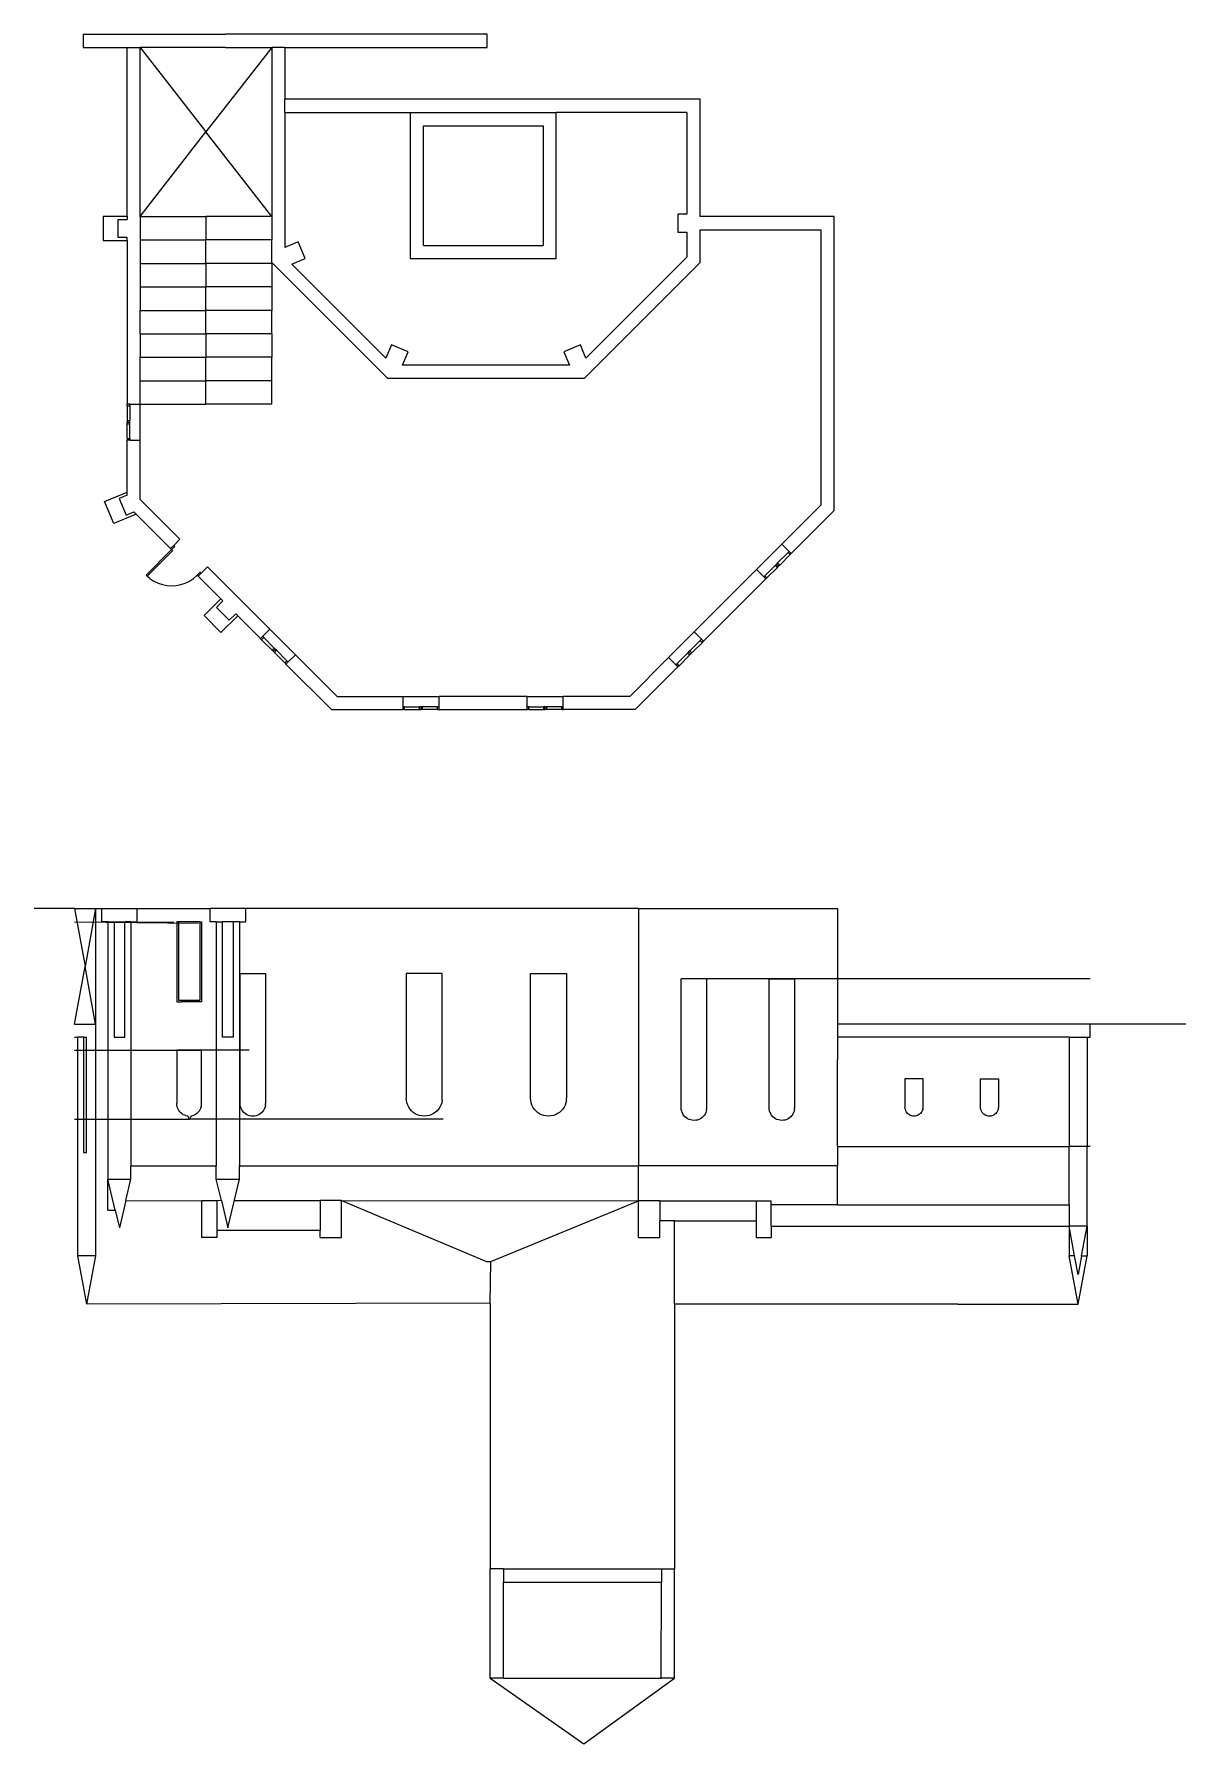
# Model space of a CAD drawing. Extents: x 1960 to 2047, y 2801 to 3019.
# Drawn here: x 2003.81 to 2030.08, y 2800.54 to 2839.54 of the extents above; entities that cross this region are included whole.
import ezdxf

# ---------------------------------------------------------------- set-up
doc = ezdxf.new("R2010")
doc.units = 0

msp = doc.modelspace()

# ---------------------------------------------------------------- linework, layer by layer
for p, q in [((2004.933, 2839.54, 30.319), (2004.933, 2839.238, 30.319)), ((2004.933, 2839.54, 30.319), (2008.177, 2839.54, 30.319)), ((2004.933, 2839.238, 30.319), (2005.931, 2839.238, 30.319)), ((2005.931, 2835.381, 30.319), (2005.931, 2839.238, 30.319)), ((2005.931, 2839.238, 30.319), (2006.232, 2839.238, 30.319)), ((2006.232, 2839.238, 30.319), (2007.732, 2837.309, 30.319)), ((2008.177, 2839.238, 30.319), (2006.232, 2839.238, 30.319)), ((2006.232, 2835.381, 30.319), (2006.232, 2839.238, 30.319)), ((2009.232, 2839.238, 30.319), (2007.732, 2837.309, 30.319)), ((2014.143, 2839.54, 30.319), (2008.177, 2839.54, 30.319)), ((2008.177, 2839.238, 30.319), (2009.232, 2839.238, 30.319)), ((2009.232, 2839.238, 30.319), (2009.232, 2835.381, 30.319)), ((2009.534, 2839.238, 30.319), (2009.232, 2839.238, 30.319)), ((2009.534, 2839.238, 30.319), (2009.534, 2838.056, 30.319)), ((2009.534, 2839.238, 30.319), (2009.972, 2839.238, 30.319)), ((2009.972, 2839.238, 30.319), (2014.143, 2839.238, 30.319)), ((2014.143, 2839.238, 30.319), (2014.143, 2839.54, 30.319)), ((2019.005, 2838.056, 30.319), (2009.534, 2838.056, 30.319)), ((2009.534, 2837.754, 30.319), (2009.534, 2838.056, 30.319)), ((2019.005, 2835.381, 30.319), (2019.005, 2838.056, 30.319)), ((2009.534, 2837.754, 30.319), (2012.388, 2837.754, 30.319)), ((2009.534, 2837.754, 30.319), (2009.534, 2834.677, 30.319)), ((2012.388, 2837.754, 30.319), (2012.388, 2834.421, 30.319)), ((2012.388, 2837.754, 30.319), (2015.721, 2837.754, 30.319)), ((2015.721, 2834.421, 30.319), (2015.721, 2837.754, 30.319)), ((2018.703, 2837.754, 30.319), (2015.721, 2837.754, 30.319)), ((2018.703, 2837.754, 30.319), (2018.703, 2835.436, 30.319)), ((2006.232, 2835.381, 30.319), (2007.732, 2837.309, 30.319)), ((2009.232, 2835.381, 30.319), (2007.732, 2837.309, 30.319)), ((2012.69, 2834.723, 30.319), (2012.69, 2837.453, 30.319)), ((2012.69, 2837.453, 30.319), (2015.42, 2837.453, 30.319)), ((2015.42, 2837.453, 30.319), (2015.42, 2834.723, 30.319)), ((2005.931, 2835.381, 30.319), (2005.39, 2835.381, 30.319)), ((2005.39, 2835.381, 30.319), (2005.39, 2834.836, 30.319)), ((2005.725, 2834.903, 30.319), (2005.725, 2835.314, 30.319)), ((2005.725, 2835.314, 30.319), (2005.931, 2835.314, 30.319)), ((2005.931, 2835.381, 30.319), (2005.931, 2835.314, 30.319)), ((2006.232, 2835.381, 30.319), (2006.232, 2834.846, 30.319)), ((2006.232, 2835.381, 30.319), (2007.732, 2835.381, 30.319)), ((2009.232, 2835.381, 30.319), (2007.732, 2835.381, 30.319)), ((2007.732, 2835.381, 30.319), (2007.732, 2834.846, 30.319)), ((2009.232, 2835.381, 30.319), (2009.232, 2834.846, 30.319)), ((2018.703, 2835.436, 30.319), (2018.497, 2835.436, 30.319)), ((2018.497, 2835.436, 30.319), (2018.497, 2835.025, 30.319)), ((2022.062, 2835.381, 30.319), (2019.005, 2835.381, 30.319)), ((2022.062, 2828.673, 30.319), (2022.062, 2835.381, 30.319)), ((2018.497, 2835.025, 30.319), (2018.703, 2835.025, 30.319)), ((2018.703, 2835.025, 30.319), (2018.703, 2834.454, 30.319)), ((2019.005, 2834.329, 30.319), (2019.005, 2835.079, 30.319)), ((2019.005, 2835.079, 30.319), (2021.76, 2835.079, 30.319)), ((2021.76, 2835.079, 30.319), (2021.76, 2828.798, 30.319)), ((2005.39, 2834.836, 30.319), (2005.931, 2834.836, 30.319)), ((2005.931, 2834.903, 30.319), (2005.725, 2834.903, 30.319)), ((2005.931, 2834.836, 30.319), (2005.931, 2834.903, 30.319)), ((2005.931, 2834.836, 30.319), (2005.931, 2831.102, 30.319)), ((2006.232, 2834.846, 30.319), (2007.732, 2834.846, 30.319)), ((2006.232, 2834.846, 30.319), (2006.232, 2834.311, 30.319)), ((2007.732, 2834.311, 30.319), (2007.732, 2834.846, 30.319)), ((2009.232, 2834.846, 30.319), (2007.732, 2834.846, 30.319)), ((2007.732, 2834.846, 30.319), (2007.732, 2834.846, 30.319)), ((2009.232, 2834.329, 30.319), (2009.232, 2834.846, 30.319)), ((2009.835, 2834.801, 30.319), (2009.534, 2834.677, 30.319)), ((2009.993, 2834.421, 30.319), (2009.835, 2834.801, 30.319)), ((2012.69, 2834.723, 30.319), (2015.42, 2834.723, 30.319)), ((2006.232, 2834.311, 30.319), (2007.732, 2834.311, 30.319)), ((2006.232, 2834.311, 30.319), (2006.232, 2833.776, 30.319)), ((2009.232, 2834.311, 30.319), (2007.732, 2834.311, 30.319)), ((2007.732, 2834.311, 30.319), (2007.732, 2833.776, 30.319)), ((2007.732, 2834.311, 30.319), (2007.732, 2834.311, 30.319)), ((2011.869, 2831.692, 30.319), (2009.232, 2834.329, 30.319)), ((2009.232, 2834.329, 30.319), (2009.232, 2834.311, 30.319)), ((2009.232, 2834.311, 30.319), (2009.232, 2833.776, 30.319)), ((2009.692, 2834.297, 30.319), (2009.993, 2834.421, 30.319)), ((2011.837, 2832.152, 30.319), (2009.692, 2834.297, 30.319)), ((2012.388, 2834.421, 30.319), (2015.721, 2834.421, 30.319)), ((2016.368, 2831.692, 30.319), (2019.005, 2834.329, 30.319)), ((2018.703, 2834.454, 30.319), (2016.4, 2832.152, 30.319)), ((2006.232, 2833.776, 30.319), (2007.732, 2833.776, 30.319)), ((2006.232, 2833.776, 30.319), (2006.232, 2833.241, 30.319)), ((2009.232, 2833.776, 30.319), (2007.732, 2833.776, 30.319)), ((2007.732, 2833.241, 30.319), (2007.732, 2833.776, 30.319)), ((2007.732, 2833.776, 30.319), (2007.732, 2833.776, 30.319)), ((2009.232, 2833.776, 30.319), (2009.232, 2833.241, 30.319)), ((2006.232, 2833.241, 30.319), (2007.732, 2833.241, 30.319)), ((2006.232, 2832.706, 30.319), (2006.232, 2833.241, 30.319)), ((2009.232, 2833.241, 30.319), (2007.732, 2833.241, 30.319)), ((2007.732, 2832.706, 30.319), (2007.732, 2833.241, 30.319)), ((2007.732, 2833.241, 30.319), (2007.732, 2833.241, 30.319)), ((2009.232, 2832.706, 30.319), (2009.232, 2833.241, 30.319)), ((2006.232, 2832.706, 30.319), (2007.732, 2832.706, 30.319)), ((2006.232, 2832.706, 30.319), (2006.232, 2832.171, 30.319)), ((2009.232, 2832.706, 30.319), (2007.732, 2832.706, 30.319)), ((2007.732, 2832.706, 30.319), (2007.732, 2832.706, 30.319)), ((2007.732, 2832.706, 30.319), (2007.732, 2832.171, 30.319)), ((2009.232, 2832.706, 30.319), (2009.232, 2832.171, 30.319)), ((2011.961, 2832.453, 30.319), (2011.837, 2832.152, 30.319)), ((2012.341, 2832.295, 30.319), (2011.961, 2832.453, 30.319)), ((2012.217, 2831.994, 30.319), (2012.341, 2832.295, 30.319)), ((2016.276, 2832.453, 30.319), (2015.896, 2832.295, 30.319)), ((2015.896, 2832.295, 30.319), (2016.021, 2831.994, 30.319)), ((2016.4, 2832.152, 30.319), (2016.276, 2832.453, 30.319)), ((2006.232, 2832.171, 30.319), (2007.732, 2832.171, 30.319)), ((2006.232, 2831.636, 30.319), (2006.232, 2832.171, 30.319)), ((2009.232, 2832.171, 30.319), (2007.732, 2832.171, 30.319)), ((2007.732, 2831.636, 30.319), (2007.732, 2832.171, 30.319)), ((2007.732, 2832.171, 30.319), (2007.732, 2832.171, 30.319)), ((2009.232, 2831.636, 30.319), (2009.232, 2832.171, 30.319)), ((2016.021, 2831.994, 30.319), (2012.217, 2831.994, 30.319)), ((2006.232, 2831.636, 30.319), (2007.732, 2831.636, 30.319)), ((2006.232, 2831.102, 30.319), (2006.232, 2831.636, 30.319)), ((2009.232, 2831.636, 30.319), (2007.732, 2831.636, 30.319)), ((2007.732, 2831.102, 30.319), (2007.732, 2831.636, 30.319)), ((2007.732, 2831.636, 30.319), (2007.732, 2831.636, 30.319)), ((2009.232, 2831.102, 30.319), (2009.232, 2831.636, 30.319)), ((2011.869, 2831.692, 30.319), (2016.368, 2831.692, 30.319)), ((2005.998, 2831.102, 30.319), (2005.931, 2831.102, 30.319)), ((2005.931, 2831.065, 30.319), (2005.931, 2831.102, 30.319)), ((2005.931, 2831.065, 30.319), (2005.998, 2831.065, 30.319)), ((2005.931, 2831.065, 30.319), (2005.931, 2830.727, 30.319)), ((2005.998, 2831.102, 30.319), (2006.232, 2831.102, 30.319)), ((2005.998, 2831.065, 30.319), (2005.998, 2831.102, 30.319)), ((2005.998, 2831.065, 30.319), (2005.998, 2830.727, 30.319)), ((2006.232, 2830.279, 30.319), (2006.232, 2831.102, 30.319)), ((2006.232, 2831.102, 30.319), (2007.732, 2831.102, 30.319)), ((2009.232, 2831.102, 30.319), (2007.732, 2831.102, 30.319)), ((2005.931, 2830.727, 30.319), (2005.931, 2830.69, 30.319)), ((2005.931, 2830.727, 30.319), (2005.998, 2830.727, 30.319)), ((2005.931, 2830.69, 30.319), (2005.998, 2830.69, 30.319)), ((2005.931, 2830.654, 30.319), (2005.931, 2830.69, 30.319)), ((2005.931, 2830.654, 30.319), (2005.998, 2830.654, 30.319)), ((2005.931, 2830.316, 30.319), (2005.931, 2830.654, 30.319)), ((2005.998, 2830.69, 30.319), (2005.998, 2830.727, 30.319)), ((2005.998, 2830.654, 30.319), (2005.998, 2830.69, 30.319)), ((2005.998, 2830.316, 30.319), (2005.998, 2830.654, 30.319)), ((2005.931, 2830.316, 30.319), (2005.998, 2830.316, 30.319)), ((2005.931, 2830.316, 30.319), (2005.931, 2830.279, 30.319)), ((2005.998, 2830.279, 30.319), (2005.931, 2830.279, 30.319)), ((2005.931, 2829.094, 30.319), (2005.931, 2830.279, 30.319)), ((2005.998, 2830.316, 30.319), (2005.998, 2830.279, 30.319)), ((2005.998, 2830.279, 30.319), (2006.232, 2830.279, 30.319)), ((2006.232, 2828.924, 30.319), (2006.232, 2830.279, 30.319)), ((2005.418, 2828.882, 30.319), (2005.931, 2829.094, 30.319)), ((2005.931, 2829.022, 30.319), (2005.931, 2829.094, 30.319)), ((2005.627, 2828.378, 30.319), (2005.418, 2828.882, 30.319)), ((2005.931, 2829.022, 30.319), (2005.754, 2828.948, 30.319)), ((2005.754, 2828.948, 30.319), (2005.911, 2828.569, 30.319)), ((2006.232, 2828.924, 30.319), (2007.137, 2828.02, 30.319)), ((2021.76, 2828.798, 30.319), (2020.871, 2827.909, 30.319)), ((2022.062, 2828.673, 30.319), (2021.084, 2827.696, 30.319)), ((2006.139, 2828.591, 30.319), (2005.627, 2828.378, 30.319)), ((2005.911, 2828.569, 30.319), (2006.088, 2828.642, 30.319)), ((2006.088, 2828.642, 30.319), (2006.139, 2828.591, 30.319)), ((2006.139, 2828.591, 30.319), (2006.924, 2827.807, 30.319)), ((2007.137, 2828.02, 30.319), (2006.995, 2827.878, 30.319)), ((2020.29, 2827.328, 30.319), (2020.871, 2827.909, 30.319)), ((2021.037, 2827.743, 30.319), (2020.871, 2827.909, 30.319)), ((2006.947, 2827.783, 30.319), (2006.366, 2827.201, 30.319)), ((2006.971, 2827.759, 30.319), (2006.391, 2827.179, 30.319)), ((2006.924, 2827.807, 30.319), (2006.995, 2827.878, 30.319)), ((2006.947, 2827.783, 30.319), (2006.924, 2827.807, 30.319)), ((2006.947, 2827.783, 30.319), (2007.018, 2827.854, 30.319)), ((2006.947, 2827.783, 30.319), (2006.971, 2827.759, 30.319)), ((2006.995, 2827.878, 30.319), (2007.018, 2827.854, 30.319)), ((2021.011, 2827.718, 30.319), (2020.772, 2827.478, 30.319)), ((2021.059, 2827.67, 30.319), (2020.819, 2827.431, 30.319)), ((2021.011, 2827.718, 30.319), (2021.037, 2827.743, 30.319)), ((2021.059, 2827.67, 30.319), (2021.011, 2827.718, 30.319)), ((2021.084, 2827.696, 30.319), (2021.037, 2827.743, 30.319)), ((2021.059, 2827.67, 30.319), (2021.084, 2827.696, 30.319)), ((2006.389, 2827.178, 30.319), (2006.366, 2827.201, 30.319)), ((2006.366, 2827.201, 30.319), (2006.391, 2827.179, 30.319)), ((2006.389, 2827.178, 30.319), (2006.391, 2827.179, 30.319)), ((2006.45, 2827.128, 30.319), (2006.391, 2827.179, 30.319)), ((2006.45, 2827.128, 30.319), (2006.541, 2827.067, 30.319)), ((2007.353, 2827.067, 30.319), (2007.444, 2827.128, 30.319)), ((2007.444, 2827.128, 30.319), (2007.529, 2827.201, 30.319)), ((2007.6, 2827.272, 30.319), (2007.529, 2827.201, 30.319)), ((2007.552, 2827.177, 30.319), (2007.529, 2827.201, 30.319)), ((2007.552, 2827.177, 30.319), (2007.624, 2827.249, 30.319)), ((2008.071, 2826.659, 30.319), (2007.552, 2827.177, 30.319)), ((2007.6, 2827.272, 30.319), (2007.624, 2827.249, 30.319)), ((2007.766, 2827.391, 30.319), (2007.624, 2827.249, 30.319)), ((2007.766, 2827.391, 30.319), (2009.188, 2825.969, 30.319)), ((2020.29, 2827.328, 30.319), (2018.867, 2825.905, 30.319)), ((2020.503, 2827.114, 30.319), (2019.08, 2825.692, 30.319)), ((2020.456, 2827.162, 30.319), (2020.29, 2827.328, 30.319)), ((2020.481, 2827.188, 30.319), (2020.456, 2827.162, 30.319)), ((2020.503, 2827.114, 30.319), (2020.456, 2827.162, 30.319)), ((2020.481, 2827.188, 30.319), (2020.72, 2827.427, 30.319)), ((2020.529, 2827.14, 30.319), (2020.481, 2827.188, 30.319)), ((2020.529, 2827.14, 30.319), (2020.503, 2827.114, 30.319)), ((2020.529, 2827.14, 30.319), (2020.768, 2827.379, 30.319)), ((2020.746, 2827.452, 30.319), (2020.72, 2827.427, 30.319)), ((2020.768, 2827.379, 30.319), (2020.72, 2827.427, 30.319)), ((2020.772, 2827.478, 30.319), (2020.746, 2827.452, 30.319)), ((2020.746, 2827.452, 30.319), (2020.794, 2827.405, 30.319)), ((2020.768, 2827.379, 30.319), (2020.794, 2827.405, 30.319)), ((2020.819, 2827.431, 30.319), (2020.772, 2827.478, 30.319)), ((2020.819, 2827.431, 30.319), (2020.794, 2827.405, 30.319)), ((2006.541, 2827.067, 30.319), (2006.638, 2827.021, 30.319)), ((2006.638, 2827.021, 30.319), (2006.739, 2826.987, 30.319)), ((2006.739, 2826.987, 30.319), (2006.842, 2826.967, 30.319)), ((2006.842, 2826.967, 30.319), (2006.947, 2826.96, 30.319)), ((2006.947, 2826.96, 30.319), (2007.052, 2826.967, 30.319)), ((2007.052, 2826.967, 30.319), (2007.156, 2826.987, 30.319)), ((2007.156, 2826.987, 30.319), (2007.256, 2827.021, 30.319)), ((2007.256, 2827.021, 30.319), (2007.353, 2827.067, 30.319)), ((2007.688, 2826.277, 30.319), (2008.071, 2826.659, 30.319)), ((2008.118, 2826.612, 30.319), (2007.973, 2826.466, 30.319)), ((2007.973, 2826.466, 30.319), (2008.264, 2826.176, 30.319)), ((2008.071, 2826.659, 30.319), (2008.118, 2826.612, 30.319)), ((2008.074, 2825.891, 30.319), (2007.688, 2826.277, 30.319)), ((2008.457, 2826.273, 30.319), (2008.074, 2825.891, 30.319)), ((2008.264, 2826.176, 30.319), (2008.409, 2826.321, 30.319)), ((2008.457, 2826.273, 30.319), (2008.409, 2826.321, 30.319)), ((2008.457, 2826.273, 30.319), (2008.975, 2825.755, 30.319)), ((2009.022, 2825.802, 30.319), (2009.188, 2825.969, 30.319)), ((2009.188, 2825.969, 30.319), (2009.77, 2825.387, 30.319)), ((2009.022, 2825.802, 30.319), (2008.975, 2825.755, 30.319)), ((2009.001, 2825.729, 30.319), (2008.975, 2825.755, 30.319)), ((2009.001, 2825.729, 30.319), (2009.048, 2825.777, 30.319)), ((2009.001, 2825.729, 30.319), (2009.24, 2825.49, 30.319)), ((2009.048, 2825.777, 30.319), (2009.022, 2825.802, 30.319)), ((2009.048, 2825.777, 30.319), (2009.287, 2825.538, 30.319)), ((2018.286, 2825.324, 30.319), (2018.867, 2825.905, 30.319)), ((2019.007, 2825.714, 30.319), (2018.768, 2825.474, 30.319)), ((2019.055, 2825.666, 30.319), (2018.815, 2825.427, 30.319)), ((2019.033, 2825.739, 30.319), (2018.867, 2825.905, 30.319)), ((2019.007, 2825.714, 30.319), (2019.033, 2825.739, 30.319)), ((2019.007, 2825.714, 30.319), (2019.055, 2825.666, 30.319)), ((2019.033, 2825.739, 30.319), (2019.08, 2825.692, 30.319)), ((2019.055, 2825.666, 30.319), (2019.08, 2825.692, 30.319)), ((2009.24, 2825.49, 30.319), (2009.287, 2825.538, 30.319)), ((2009.24, 2825.49, 30.319), (2009.266, 2825.464, 30.319)), ((2009.266, 2825.464, 30.319), (2009.313, 2825.512, 30.319)), ((2009.266, 2825.464, 30.319), (2009.278, 2825.452, 30.319)), ((2009.292, 2825.439, 30.319), (2009.278, 2825.452, 30.319)), ((2009.313, 2825.512, 30.319), (2009.287, 2825.538, 30.319)), ((2009.292, 2825.439, 30.319), (2009.339, 2825.486, 30.319)), ((2009.531, 2825.199, 30.319), (2009.292, 2825.439, 30.319)), ((2009.339, 2825.486, 30.319), (2009.313, 2825.512, 30.319)), ((2009.578, 2825.247, 30.319), (2009.339, 2825.486, 30.319)), ((2009.531, 2825.199, 30.319), (2009.578, 2825.247, 30.319)), ((2009.531, 2825.199, 30.319), (2009.556, 2825.174, 30.319)), ((2009.556, 2825.174, 30.319), (2009.604, 2825.221, 30.319)), ((2010.597, 2824.133, 30.319), (2009.556, 2825.174, 30.319)), ((2009.578, 2825.247, 30.319), (2009.604, 2825.221, 30.319)), ((2009.604, 2825.221, 30.319), (2009.77, 2825.387, 30.319)), ((2010.722, 2824.435, 30.319), (2009.77, 2825.387, 30.319)), ((2017.397, 2824.435, 30.319), (2018.286, 2825.324, 30.319)), ((2018.452, 2825.158, 30.319), (2018.286, 2825.324, 30.319)), ((2018.477, 2825.184, 30.319), (2018.452, 2825.158, 30.319)), ((2018.477, 2825.184, 30.319), (2018.717, 2825.423, 30.319)), ((2018.525, 2825.136, 30.319), (2018.477, 2825.184, 30.319)), ((2018.525, 2825.136, 30.319), (2018.764, 2825.375, 30.319)), ((2018.742, 2825.448, 30.319), (2018.717, 2825.423, 30.319)), ((2018.764, 2825.375, 30.319), (2018.717, 2825.423, 30.319)), ((2018.768, 2825.474, 30.319), (2018.742, 2825.448, 30.319)), ((2018.79, 2825.401, 30.319), (2018.742, 2825.448, 30.319)), ((2018.764, 2825.375, 30.319), (2018.777, 2825.389, 30.319)), ((2018.815, 2825.427, 30.319), (2018.768, 2825.474, 30.319)), ((2018.79, 2825.401, 30.319), (2018.777, 2825.389, 30.319)), ((2018.79, 2825.401, 30.319), (2018.803, 2825.415, 30.319)), ((2018.815, 2825.427, 30.319), (2018.803, 2825.415, 30.319)), ((2017.522, 2824.133, 30.319), (2018.499, 2825.11, 30.319)), ((2018.452, 2825.158, 30.319), (2018.499, 2825.11, 30.319)), ((2018.525, 2825.136, 30.319), (2018.499, 2825.11, 30.319)), ((2010.722, 2824.435, 30.319), (2012.227, 2824.435, 30.319)), ((2012.227, 2824.435, 30.319), (2013.049, 2824.435, 30.319)), ((2012.227, 2824.2, 30.319), (2012.227, 2824.435, 30.319)), ((2015.061, 2824.435, 30.319), (2013.049, 2824.435, 30.319)), ((2013.049, 2824.2, 30.319), (2013.049, 2824.435, 30.319)), ((2015.061, 2824.435, 30.319), (2015.883, 2824.435, 30.319)), ((2015.061, 2824.2, 30.319), (2015.061, 2824.435, 30.319)), ((2015.883, 2824.2, 30.319), (2015.883, 2824.435, 30.319)), ((2017.397, 2824.435, 30.319), (2015.883, 2824.435, 30.319)), ((2010.597, 2824.133, 30.319), (2012.227, 2824.133, 30.319)), ((2012.227, 2824.133, 30.319), (2012.227, 2824.2, 30.319)), ((2012.263, 2824.2, 30.319), (2012.227, 2824.2, 30.319)), ((2012.263, 2824.133, 30.319), (2012.227, 2824.133, 30.319)), ((2012.263, 2824.133, 30.319), (2012.263, 2824.2, 30.319)), ((2012.263, 2824.2, 30.319), (2012.602, 2824.2, 30.319)), ((2012.263, 2824.133, 30.319), (2012.602, 2824.133, 30.319)), ((2012.638, 2824.2, 30.319), (2012.602, 2824.2, 30.319)), ((2012.602, 2824.133, 30.319), (2012.602, 2824.2, 30.319)), ((2012.602, 2824.133, 30.319), (2012.638, 2824.133, 30.319)), ((2012.638, 2824.133, 30.319), (2012.638, 2824.2, 30.319)), ((2012.674, 2824.2, 30.319), (2012.638, 2824.2, 30.319)), ((2012.674, 2824.133, 30.319), (2012.638, 2824.133, 30.319)), ((2012.674, 2824.133, 30.319), (2012.674, 2824.2, 30.319)), ((2013.013, 2824.2, 30.319), (2012.674, 2824.2, 30.319)), ((2013.013, 2824.133, 30.319), (2012.674, 2824.133, 30.319)), ((2013.013, 2824.133, 30.319), (2013.013, 2824.2, 30.319)), ((2013.013, 2824.2, 30.319), (2013.049, 2824.2, 30.319)), ((2013.013, 2824.133, 30.319), (2013.049, 2824.133, 30.319)), ((2013.049, 2824.133, 30.319), (2013.049, 2824.2, 30.319)), ((2013.049, 2824.133, 30.319), (2015.061, 2824.133, 30.319)), ((2015.061, 2824.133, 30.319), (2015.061, 2824.2, 30.319)), ((2015.097, 2824.2, 30.319), (2015.061, 2824.2, 30.319)), ((2015.097, 2824.133, 30.319), (2015.061, 2824.133, 30.319)), ((2015.097, 2824.133, 30.319), (2015.097, 2824.2, 30.319)), ((2015.097, 2824.2, 30.319), (2015.436, 2824.2, 30.319)), ((2015.097, 2824.133, 30.319), (2015.436, 2824.133, 30.319)), ((2015.472, 2824.2, 30.319), (2015.436, 2824.2, 30.319)), ((2015.436, 2824.133, 30.319), (2015.436, 2824.2, 30.319)), ((2015.436, 2824.133, 30.319), (2015.472, 2824.133, 30.319)), ((2015.472, 2824.133, 30.319), (2015.472, 2824.2, 30.319)), ((2015.508, 2824.2, 30.319), (2015.472, 2824.2, 30.319)), ((2015.508, 2824.133, 30.319), (2015.472, 2824.133, 30.319)), ((2015.508, 2824.133, 30.319), (2015.508, 2824.2, 30.319)), ((2015.847, 2824.2, 30.319), (2015.508, 2824.2, 30.319)), ((2015.847, 2824.133, 30.319), (2015.508, 2824.133, 30.319)), ((2015.847, 2824.133, 30.319), (2015.847, 2824.2, 30.319)), ((2015.847, 2824.2, 30.319), (2015.883, 2824.2, 30.319)), ((2015.847, 2824.133, 30.319), (2015.883, 2824.133, 30.319)), ((2015.883, 2824.133, 30.319), (2015.883, 2824.2, 30.319)), ((2017.522, 2824.133, 30.319), (2015.883, 2824.133, 30.319)), ((2004.735, 2819.594, 32.651), (2003.813, 2819.594, 32.651)), ((2004.735, 2819.595, 32.651), (2004.735, 2819.595, 28.035)), ((2004.735, 2819.594, 32.651), (2004.974, 2818.278, 32.651)), ((2004.735, 2819.594, 32.651), (2005.213, 2819.594, 32.651)), ((2005.213, 2819.594, 32.651), (2004.974, 2818.278, 32.651)), ((2005.213, 2819.594, 32.651), (2005.213, 2816.962, 32.651)), ((2005.213, 2819.594, 32.651), (2005.351, 2819.594, 32.651)), ((2005.351, 2819.594, 32.651), (2005.351, 2819.293, 32.651)), ((2005.351, 2819.594, 32.651), (2006.161, 2819.594, 32.651)), ((2006.161, 2819.293, 32.651), (2006.161, 2819.594, 32.651)), ((2006.161, 2819.594, 32.651), (2007.826, 2819.594, 32.651)), ((2007.826, 2819.293, 32.651), (2007.826, 2819.594, 32.651)), ((2008.635, 2819.594, 32.651), (2007.826, 2819.594, 32.651)), ((2008.635, 2819.594, 32.651), (2008.635, 2819.293, 32.651)), ((2017.596, 2819.594, 32.651), (2008.635, 2819.594, 32.651)), ((2017.596, 2819.594, 32.651), (2022.136, 2819.594, 32.651)), ((2017.596, 2819.594, 32.651), (2017.596, 2813.728, 32.651)), ((2022.136, 2819.594, 32.651), (2022.136, 2816.962, 32.651)), ((2004.735, 2819.293, 35.695), (2007.56, 2819.261, 35.695)), ((2004.735, 2819.293, 36.277), (2007.002, 2819.283, 36.277)), ((2005.492, 2819.293, 32.651), (2005.351, 2819.293, 32.651)), ((2005.492, 2819.293, 32.651), (2005.492, 2813.423, 32.651)), ((2005.492, 2819.293, 32.651), (2005.634, 2819.293, 32.651)), ((2005.634, 2819.293, 32.651), (2005.634, 2816.666, 32.651)), ((2005.634, 2819.293, 32.651), (2005.877, 2819.293, 32.651)), ((2005.877, 2816.666, 32.651), (2005.877, 2819.293, 32.651)), ((2006.019, 2819.293, 32.651), (2005.877, 2819.293, 32.651)), ((2006.019, 2819.293, 32.651), (2006.161, 2819.293, 32.651)), ((2006.019, 2819.293, 32.651), (2006.019, 2813.728, 32.651)), ((2007.103, 2819.295, 32.651), (2007.069, 2819.295, 32.651)), ((2007.069, 2819.295, 32.651), (2007.069, 2819.295, 37.44)), ((2007.069, 2819.295, 32.651), (2007.069, 2817.465, 32.651)), ((2007.103, 2819.295, 32.651), (2007.103, 2817.505, 32.651)), ((2007.593, 2819.295, 32.651), (2007.103, 2819.295, 32.651)), ((2007.593, 2819.295, 32.651), (2007.593, 2817.505, 32.651)), ((2007.593, 2819.295, 32.651), (2007.627, 2819.295, 32.651)), ((2007.627, 2819.295, 32.651), (2007.627, 2819.295, 36.362)), ((2007.627, 2819.295, 32.651), (2007.627, 2817.465, 32.651)), ((2007.967, 2819.293, 32.651), (2007.826, 2819.293, 32.651)), ((2007.967, 2819.293, 32.651), (2008.109, 2819.293, 32.651)), ((2007.967, 2819.293, 32.651), (2007.967, 2813.728, 32.651)), ((2008.109, 2816.666, 32.651), (2008.109, 2819.293, 32.651)), ((2008.352, 2819.293, 32.651), (2008.109, 2819.293, 32.651)), ((2008.352, 2819.293, 32.651), (2008.352, 2816.666, 32.651)), ((2008.494, 2819.293, 32.651), (2008.352, 2819.293, 32.651)), ((2008.494, 2819.293, 32.651), (2008.494, 2813.728, 32.651)), ((2008.494, 2819.293, 32.651), (2008.635, 2819.293, 32.651)), ((2004.735, 2816.962, 32.651), (2004.974, 2818.278, 32.651)), ((2005.213, 2816.962, 32.651), (2004.974, 2818.278, 32.651)), ((2008.51, 2815.152, 32.651), (2008.51, 2818.114, 32.651)), ((2008.51, 2818.114, 32.651), (2009.091, 2818.114, 32.651)), ((2009.091, 2818.114, 32.651), (2009.091, 2815.152, 32.651)), ((2013.123, 2818.114, 32.651), (2012.301, 2818.114, 32.651)), ((2012.301, 2818.114, 32.651), (2012.301, 2815.272, 32.651)), ((2013.123, 2815.272, 32.651), (2013.123, 2818.114, 32.651)), ((2015.135, 2815.272, 32.651), (2015.135, 2818.114, 32.651)), ((2015.135, 2818.114, 32.651), (2015.957, 2818.114, 32.651)), ((2015.957, 2818.114, 32.651), (2015.957, 2815.272, 32.651)), ((2019.155, 2817.994, 33.628), (2018.573, 2817.994, 33.628)), ((2019.155, 2817.994, 34.209), (2018.573, 2817.994, 34.209)), ((2018.573, 2817.993, 35.507), (2018.573, 2817.994, 34.209)), ((2018.573, 2817.993, 32.651), (2018.573, 2817.994, 33.628)), ((2018.573, 2817.994, 34.209), (2018.573, 2817.994, 33.628)), ((2019.155, 2817.993, 32.651), (2018.573, 2817.993, 32.651)), ((2018.573, 2815.054, 32.651), (2018.573, 2817.993, 32.651)), ((2027.9, 2817.994, 33.628), (2019.155, 2817.994, 33.628)), ((2027.9, 2817.994, 34.209), (2019.155, 2817.994, 34.209)), ((2019.155, 2817.993, 35.005), (2019.155, 2817.994, 34.209)), ((2019.155, 2817.993, 32.651), (2019.155, 2817.994, 33.628)), ((2019.155, 2817.994, 34.209), (2019.155, 2817.994, 33.628)), ((2019.155, 2815.054, 32.651), (2019.155, 2817.993, 32.651)), ((2020.577, 2815.054, 32.651), (2020.577, 2817.993, 32.651)), ((2020.577, 2817.993, 32.651), (2021.159, 2817.993, 32.651)), ((2021.159, 2817.993, 32.651), (2021.159, 2815.054, 32.651)), ((2007.069, 2817.465, 32.651), (2007.166, 2817.465, 32.651)), ((2007.103, 2817.505, 32.651), (2007.593, 2817.505, 32.651)), ((2007.627, 2817.465, 32.651), (2007.166, 2817.465, 32.651)), ((2004.735, 2816.962, 32.651), (2005.213, 2816.962, 32.651)), ((2004.735, 2816.66, 32.651), (2004.802, 2816.66, 32.651)), ((2004.802, 2816.66, 32.651), (2004.802, 2811.678, 32.651)), ((2004.936, 2816.66, 32.651), (2004.802, 2816.66, 32.651)), ((2004.936, 2816.66, 32.651), (2004.936, 2814.033, 32.651)), ((2004.936, 2816.66, 32.651), (2005.007, 2816.66, 32.651)), ((2005.007, 2814.033, 32.651), (2005.007, 2816.66, 32.651)), ((2005.213, 2816.962, 32.651), (2005.213, 2816.66, 32.651)), ((2005.213, 2816.66, 32.651), (2005.213, 2811.678, 32.651)), ((2005.634, 2816.666, 32.651), (2005.877, 2816.666, 32.651)), ((2008.352, 2816.666, 32.651), (2008.109, 2816.666, 32.651)), ((2022.136, 2816.962, 32.651), (2022.136, 2816.66, 32.651)), ((2027.9, 2816.962, 32.651), (2022.136, 2816.962, 32.651)), ((2022.136, 2816.66, 32.651), (2022.136, 2816.616, 32.651)), ((2027.422, 2816.66, 32.651), (2022.136, 2816.66, 32.651)), ((2022.136, 2816.616, 32.651), (2022.136, 2816.157, 32.651)), ((2027.422, 2816.66, 32.651), (2027.422, 2814.169, 32.651)), ((2027.422, 2816.66, 32.651), (2027.833, 2816.66, 32.651)), ((2027.833, 2816.66, 32.651), (2027.833, 2814.169, 32.651)), ((2027.833, 2816.66, 32.651), (2027.9, 2816.66, 32.651)), ((2030.083, 2816.962, 32.651), (2027.9, 2816.962, 32.651)), ((2027.9, 2816.962, 32.651), (2027.9, 2816.962, 32.651)), ((2027.9, 2816.66, 32.651), (2027.9, 2816.962, 32.651)), ((2004.735, 2816.363, 36.277), (2007.069, 2816.363, 36.277)), ((2004.735, 2816.363, 35.695), (2007.069, 2816.363, 35.695)), ((2007.627, 2816.363, 32.651), (2007.069, 2816.363, 32.651)), ((2007.069, 2816.363, 32.651), (2007.069, 2815.156, 32.651)), ((2007.069, 2816.363, 36.385), (2007.069, 2816.363, 36.277)), ((2007.069, 2816.363, 32.651), (2007.069, 2816.363, 35.695)), ((2007.069, 2816.363, 35.695), (2007.069, 2816.363, 36.277)), ((2007.069, 2816.363, 35.695), (2007.627, 2816.363, 35.695)), ((2007.069, 2816.363, 36.277), (2007.627, 2816.363, 36.277)), ((2007.627, 2815.108, 32.651), (2007.627, 2816.363, 32.651)), ((2007.627, 2816.363, 36.687), (2007.627, 2816.363, 36.277)), ((2007.627, 2816.363, 35.695), (2007.627, 2816.363, 36.277)), ((2007.627, 2816.363, 32.651), (2007.627, 2816.363, 35.695)), ((2008.72, 2816.363, 36.277), (2007.627, 2816.363, 36.277)), ((2008.406, 2816.363, 35.695), (2007.627, 2816.363, 35.695)), ((2022.136, 2815.11, 32.651), (2022.136, 2816.157, 32.651)), ((2024.088, 2815.714, 32.651), (2023.677, 2815.714, 32.651)), ((2023.677, 2815.714, 32.651), (2023.677, 2815.067, 32.651)), ((2024.088, 2815.067, 32.651), (2024.088, 2815.714, 32.651)), ((2025.398, 2815.067, 32.651), (2025.398, 2815.714, 32.651)), ((2025.398, 2815.714, 32.651), (2025.81, 2815.714, 32.651)), ((2025.81, 2815.714, 32.651), (2025.81, 2815.067, 32.651)), ((2007.069, 2815.12, 32.651), (2007.069, 2815.156, 32.651)), ((2007.074, 2815.084, 32.651), (2007.069, 2815.12, 32.651)), ((2007.083, 2815.05, 32.651), (2007.074, 2815.084, 32.651)), ((2007.096, 2815.018, 32.651), (2007.083, 2815.05, 32.651)), ((2007.608, 2815.036, 32.651), (2007.593, 2815.003, 32.651)), ((2007.62, 2815.071, 32.651), (2007.608, 2815.036, 32.651)), ((2007.62, 2815.071, 32.651), (2007.627, 2815.108, 32.651)), ((2008.511, 2815.113, 32.651), (2008.51, 2815.152, 32.651)), ((2008.519, 2815.075, 32.651), (2008.511, 2815.113, 32.651)), ((2008.532, 2815.039, 32.651), (2008.519, 2815.075, 32.651)), ((2008.549, 2815.006, 32.651), (2008.532, 2815.039, 32.651)), ((2009.068, 2815.039, 32.651), (2009.051, 2815.005, 32.651)), ((2009.08, 2815.075, 32.651), (2009.068, 2815.039, 32.651)), ((2009.088, 2815.113, 32.651), (2009.08, 2815.075, 32.651)), ((2009.088, 2815.113, 32.651), (2009.091, 2815.152, 32.651)), ((2012.305, 2815.217, 32.651), (2012.301, 2815.272, 32.651)), ((2012.316, 2815.163, 32.651), (2012.305, 2815.217, 32.651)), ((2012.333, 2815.112, 32.651), (2012.316, 2815.163, 32.651)), ((2012.357, 2815.065, 32.651), (2012.333, 2815.112, 32.651)), ((2012.387, 2815.021, 32.651), (2012.357, 2815.065, 32.651)), ((2013.067, 2815.065, 32.651), (2013.038, 2815.021, 32.651)), ((2013.091, 2815.113, 32.651), (2013.067, 2815.065, 32.651)), ((2013.109, 2815.163, 32.651), (2013.091, 2815.113, 32.651)), ((2013.12, 2815.217, 32.651), (2013.109, 2815.163, 32.651)), ((2013.12, 2815.217, 32.651), (2013.123, 2815.272, 32.651)), ((2015.139, 2815.217, 32.651), (2015.135, 2815.272, 32.651)), ((2015.15, 2815.163, 32.651), (2015.139, 2815.217, 32.651)), ((2015.167, 2815.112, 32.651), (2015.15, 2815.163, 32.651)), ((2015.191, 2815.065, 32.651), (2015.167, 2815.112, 32.651)), ((2015.221, 2815.021, 32.651), (2015.191, 2815.065, 32.651)), ((2015.901, 2815.065, 32.651), (2015.872, 2815.021, 32.651)), ((2015.925, 2815.113, 32.651), (2015.901, 2815.065, 32.651)), ((2015.943, 2815.163, 32.651), (2015.925, 2815.113, 32.651)), ((2015.954, 2815.217, 32.651), (2015.943, 2815.163, 32.651)), ((2015.954, 2815.217, 32.651), (2015.957, 2815.272, 32.651)), ((2018.575, 2815.015, 32.651), (2018.573, 2815.054, 32.651)), ((2019.152, 2815.015, 32.651), (2019.155, 2815.054, 32.651)), ((2020.579, 2815.015, 32.651), (2020.577, 2815.054, 32.651)), ((2021.156, 2815.015, 32.651), (2021.159, 2815.054, 32.651)), ((2022.136, 2814.169, 32.651), (2022.136, 2815.11, 32.651)), ((2023.679, 2815.039, 32.651), (2023.677, 2815.067, 32.651)), ((2023.685, 2815.012, 32.651), (2023.679, 2815.039, 32.651)), ((2024.086, 2815.039, 32.651), (2024.081, 2815.012, 32.651)), ((2024.086, 2815.039, 32.651), (2024.088, 2815.067, 32.651)), ((2025.4, 2815.039, 32.651), (2025.398, 2815.067, 32.651)), ((2025.406, 2815.012, 32.651), (2025.4, 2815.039, 32.651)), ((2025.808, 2815.039, 32.651), (2025.802, 2815.012, 32.651)), ((2025.808, 2815.039, 32.651), (2025.81, 2815.067, 32.651)), ((2004.735, 2814.79, 35.989), (2007.355, 2814.79, 35.989)), ((2007.114, 2814.988, 32.651), (2007.096, 2815.018, 32.651)), ((2007.134, 2814.96, 32.651), (2007.114, 2814.988, 32.651)), ((2007.158, 2814.935, 32.651), (2007.134, 2814.96, 32.651)), ((2007.185, 2814.913, 32.651), (2007.158, 2814.935, 32.651)), ((2007.214, 2814.895, 32.651), (2007.185, 2814.913, 32.651)), ((2007.246, 2814.88, 32.651), (2007.214, 2814.895, 32.651)), ((2007.281, 2814.869, 32.651), (2007.246, 2814.88, 32.651)), ((2007.317, 2814.862, 32.651), (2007.281, 2814.869, 32.651)), ((2007.355, 2814.79, 32.651), (2007.317, 2814.862, 32.651)), ((2007.392, 2814.864, 32.651), (2007.355, 2814.79, 32.651)), ((2007.355, 2814.79, 37.055), (2007.355, 2814.79, 35.989)), ((2007.355, 2814.79, 32.651), (2007.355, 2814.79, 35.989)), ((2013.144, 2814.79, 35.989), (2007.355, 2814.79, 35.989)), ((2007.427, 2814.872, 32.651), (2007.392, 2814.864, 32.651)), ((2007.461, 2814.884, 32.651), (2007.427, 2814.872, 32.651)), ((2007.493, 2814.901, 32.651), (2007.461, 2814.884, 32.651)), ((2007.523, 2814.921, 32.651), (2007.493, 2814.901, 32.651)), ((2007.549, 2814.945, 32.651), (2007.523, 2814.921, 32.651)), ((2007.573, 2814.972, 32.651), (2007.549, 2814.945, 32.651)), ((2007.593, 2815.003, 32.651), (2007.573, 2814.972, 32.651)), ((2008.57, 2814.975, 32.651), (2008.549, 2815.006, 32.651)), ((2008.594, 2814.947, 32.651), (2008.57, 2814.975, 32.651)), ((2008.622, 2814.922, 32.651), (2008.594, 2814.947, 32.651)), ((2008.653, 2814.901, 32.651), (2008.622, 2814.922, 32.651)), ((2008.687, 2814.884, 32.651), (2008.653, 2814.901, 32.651)), ((2008.723, 2814.872, 32.651), (2008.687, 2814.884, 32.651)), ((2008.76, 2814.864, 32.651), (2008.723, 2814.872, 32.651)), ((2008.8, 2814.861, 32.651), (2008.76, 2814.864, 32.651)), ((2008.839, 2814.864, 32.651), (2008.8, 2814.861, 32.651)), ((2008.877, 2814.871, 32.651), (2008.839, 2814.864, 32.651)), ((2008.913, 2814.884, 32.651), (2008.877, 2814.871, 32.651)), ((2008.947, 2814.901, 32.651), (2008.913, 2814.884, 32.651)), ((2008.978, 2814.922, 32.651), (2008.947, 2814.901, 32.651)), ((2009.005, 2814.946, 32.651), (2008.978, 2814.922, 32.651)), ((2009.03, 2814.974, 32.651), (2009.005, 2814.946, 32.651)), ((2009.051, 2815.005, 32.651), (2009.03, 2814.974, 32.651)), ((2012.422, 2814.982, 32.651), (2012.387, 2815.021, 32.651)), ((2012.461, 2814.947, 32.651), (2012.422, 2814.982, 32.651)), ((2012.505, 2814.917, 32.651), (2012.461, 2814.947, 32.651)), ((2012.552, 2814.894, 32.651), (2012.505, 2814.917, 32.651)), ((2012.603, 2814.876, 32.651), (2012.552, 2814.894, 32.651)), ((2012.656, 2814.865, 32.651), (2012.603, 2814.876, 32.651)), ((2012.712, 2814.861, 32.651), (2012.656, 2814.865, 32.651)), ((2012.768, 2814.865, 32.651), (2012.712, 2814.861, 32.651)), ((2012.822, 2814.876, 32.651), (2012.768, 2814.865, 32.651)), ((2012.872, 2814.894, 32.651), (2012.822, 2814.876, 32.651)), ((2012.92, 2814.918, 32.651), (2012.872, 2814.894, 32.651)), ((2012.963, 2814.947, 32.651), (2012.92, 2814.918, 32.651)), ((2013.003, 2814.982, 32.651), (2012.963, 2814.947, 32.651)), ((2013.038, 2815.021, 32.651), (2013.003, 2814.982, 32.651)), ((2015.256, 2814.982, 32.651), (2015.221, 2815.021, 32.651)), ((2015.295, 2814.947, 32.651), (2015.256, 2814.982, 32.651)), ((2015.339, 2814.917, 32.651), (2015.295, 2814.947, 32.651)), ((2015.386, 2814.894, 32.651), (2015.339, 2814.917, 32.651)), ((2015.437, 2814.876, 32.651), (2015.386, 2814.894, 32.651)), ((2015.49, 2814.865, 32.651), (2015.437, 2814.876, 32.651)), ((2015.546, 2814.861, 32.651), (2015.49, 2814.865, 32.651)), ((2015.602, 2814.865, 32.651), (2015.546, 2814.861, 32.651)), ((2015.656, 2814.876, 32.651), (2015.602, 2814.865, 32.651)), ((2015.706, 2814.894, 32.651), (2015.656, 2814.876, 32.651)), ((2015.754, 2814.918, 32.651), (2015.706, 2814.894, 32.651)), ((2015.797, 2814.947, 32.651), (2015.754, 2814.918, 32.651)), ((2015.837, 2814.982, 32.651), (2015.797, 2814.947, 32.651)), ((2015.872, 2815.021, 32.651), (2015.837, 2814.982, 32.651)), ((2018.583, 2814.977, 32.651), (2018.575, 2815.015, 32.651)), ((2018.596, 2814.941, 32.651), (2018.583, 2814.977, 32.651)), ((2018.613, 2814.908, 32.651), (2018.596, 2814.941, 32.651)), ((2018.634, 2814.877, 32.651), (2018.613, 2814.908, 32.651)), ((2018.658, 2814.849, 32.651), (2018.634, 2814.877, 32.651)), ((2018.686, 2814.824, 32.651), (2018.658, 2814.849, 32.651)), ((2018.717, 2814.803, 32.651), (2018.686, 2814.824, 32.651)), ((2018.751, 2814.786, 32.651), (2018.717, 2814.803, 32.651)), ((2018.787, 2814.774, 32.651), (2018.751, 2814.786, 32.651)), ((2018.824, 2814.766, 32.651), (2018.787, 2814.774, 32.651)), ((2018.864, 2814.763, 32.651), (2018.824, 2814.766, 32.651)), ((2018.903, 2814.766, 32.651), (2018.864, 2814.763, 32.651)), ((2018.941, 2814.773, 32.651), (2018.903, 2814.766, 32.651)), ((2018.977, 2814.786, 32.651), (2018.941, 2814.773, 32.651)), ((2019.01, 2814.803, 32.651), (2018.977, 2814.786, 32.651)), ((2019.042, 2814.824, 32.651), (2019.01, 2814.803, 32.651)), ((2019.069, 2814.848, 32.651), (2019.042, 2814.824, 32.651)), ((2019.094, 2814.876, 32.651), (2019.069, 2814.848, 32.651)), ((2019.115, 2814.907, 32.651), (2019.094, 2814.876, 32.651)), ((2019.132, 2814.941, 32.651), (2019.115, 2814.907, 32.651)), ((2019.144, 2814.977, 32.651), (2019.132, 2814.941, 32.651)), ((2019.152, 2815.015, 32.651), (2019.144, 2814.977, 32.651)), ((2020.587, 2814.977, 32.651), (2020.579, 2815.015, 32.651)), ((2020.6, 2814.941, 32.651), (2020.587, 2814.977, 32.651)), ((2020.616, 2814.908, 32.651), (2020.6, 2814.941, 32.651)), ((2020.637, 2814.877, 32.651), (2020.616, 2814.908, 32.651)), ((2020.662, 2814.849, 32.651), (2020.637, 2814.877, 32.651)), ((2020.69, 2814.824, 32.651), (2020.662, 2814.849, 32.651)), ((2020.721, 2814.803, 32.651), (2020.69, 2814.824, 32.651)), ((2020.755, 2814.786, 32.651), (2020.721, 2814.803, 32.651)), ((2020.791, 2814.774, 32.651), (2020.755, 2814.786, 32.651)), ((2020.828, 2814.766, 32.651), (2020.791, 2814.774, 32.651)), ((2020.868, 2814.763, 32.651), (2020.828, 2814.766, 32.651)), ((2020.907, 2814.766, 32.651), (2020.868, 2814.763, 32.651)), ((2020.945, 2814.773, 32.651), (2020.907, 2814.766, 32.651)), ((2020.981, 2814.786, 32.651), (2020.945, 2814.773, 32.651)), ((2021.014, 2814.803, 32.651), (2020.981, 2814.786, 32.651)), ((2021.045, 2814.824, 32.651), (2021.014, 2814.803, 32.651)), ((2021.073, 2814.848, 32.651), (2021.045, 2814.824, 32.651)), ((2021.098, 2814.876, 32.651), (2021.073, 2814.848, 32.651)), ((2021.119, 2814.907, 32.651), (2021.098, 2814.876, 32.651)), ((2021.136, 2814.941, 32.651), (2021.119, 2814.907, 32.651)), ((2021.148, 2814.977, 32.651), (2021.136, 2814.941, 32.651)), ((2021.156, 2815.015, 32.651), (2021.148, 2814.977, 32.651)), ((2023.693, 2814.987, 32.651), (2023.685, 2815.012, 32.651)), ((2023.705, 2814.963, 32.651), (2023.693, 2814.987, 32.651)), ((2023.72, 2814.941, 32.651), (2023.705, 2814.963, 32.651)), ((2023.737, 2814.921, 32.651), (2023.72, 2814.941, 32.651)), ((2023.757, 2814.904, 32.651), (2023.737, 2814.921, 32.651)), ((2023.779, 2814.889, 32.651), (2023.757, 2814.904, 32.651)), ((2023.803, 2814.877, 32.651), (2023.779, 2814.889, 32.651)), ((2023.828, 2814.869, 32.651), (2023.803, 2814.877, 32.651)), ((2023.855, 2814.863, 32.651), (2023.828, 2814.869, 32.651)), ((2023.883, 2814.861, 32.651), (2023.855, 2814.863, 32.651)), ((2023.911, 2814.863, 32.651), (2023.883, 2814.861, 32.651)), ((2023.938, 2814.869, 32.651), (2023.911, 2814.863, 32.651)), ((2023.963, 2814.877, 32.651), (2023.938, 2814.869, 32.651)), ((2023.987, 2814.889, 32.651), (2023.963, 2814.877, 32.651)), ((2024.009, 2814.904, 32.651), (2023.987, 2814.889, 32.651)), ((2024.028, 2814.921, 32.651), (2024.009, 2814.904, 32.651)), ((2024.046, 2814.941, 32.651), (2024.028, 2814.921, 32.651)), ((2024.06, 2814.963, 32.651), (2024.046, 2814.941, 32.651)), ((2024.072, 2814.987, 32.651), (2024.06, 2814.963, 32.651)), ((2024.081, 2815.012, 32.651), (2024.072, 2814.987, 32.651)), ((2025.415, 2814.987, 32.651), (2025.406, 2815.012, 32.651)), ((2025.427, 2814.963, 32.651), (2025.415, 2814.987, 32.651)), ((2025.441, 2814.941, 32.651), (2025.427, 2814.963, 32.651)), ((2025.458, 2814.921, 32.651), (2025.441, 2814.941, 32.651)), ((2025.478, 2814.904, 32.651), (2025.458, 2814.921, 32.651)), ((2025.5, 2814.889, 32.651), (2025.478, 2814.904, 32.651)), ((2025.524, 2814.877, 32.651), (2025.5, 2814.889, 32.651)), ((2025.549, 2814.869, 32.651), (2025.524, 2814.877, 32.651)), ((2025.576, 2814.863, 32.651), (2025.549, 2814.869, 32.651)), ((2025.604, 2814.861, 32.651), (2025.576, 2814.863, 32.651)), ((2025.632, 2814.863, 32.651), (2025.604, 2814.861, 32.651)), ((2025.659, 2814.869, 32.651), (2025.632, 2814.863, 32.651)), ((2025.684, 2814.877, 32.651), (2025.659, 2814.869, 32.651)), ((2025.708, 2814.889, 32.651), (2025.684, 2814.877, 32.651)), ((2025.73, 2814.904, 32.651), (2025.708, 2814.889, 32.651)), ((2025.75, 2814.921, 32.651), (2025.73, 2814.904, 32.651)), ((2025.767, 2814.941, 32.651), (2025.75, 2814.921, 32.651)), ((2025.781, 2814.963, 32.651), (2025.767, 2814.941, 32.651)), ((2025.793, 2814.987, 32.651), (2025.781, 2814.963, 32.651)), ((2025.802, 2815.012, 32.651), (2025.793, 2814.987, 32.651)), ((2004.936, 2814.033, 32.651), (2005.007, 2814.033, 32.651)), ((2022.136, 2814.169, 32.651), (2027.422, 2814.169, 32.651)), ((2022.136, 2814.169, 32.651), (2022.136, 2813.728, 32.651)), ((2027.833, 2814.169, 32.651), (2027.422, 2814.169, 32.651)), ((2027.422, 2812.836, 32.651), (2027.422, 2814.169, 32.651)), ((2027.9, 2814.169, 32.651), (2027.833, 2814.169, 32.651)), ((2027.833, 2812.355, 32.651), (2027.833, 2814.169, 32.651)), ((2006.019, 2813.728, 32.651), (2007.967, 2813.728, 32.651)), ((2006.019, 2813.423, 32.651), (2006.019, 2813.728, 32.651)), ((2007.967, 2813.423, 32.651), (2007.967, 2813.728, 32.651)), ((2008.494, 2813.728, 32.651), (2017.596, 2813.728, 32.651)), ((2008.494, 2813.423, 32.651), (2008.494, 2813.728, 32.651)), ((2022.136, 2813.728, 32.651), (2017.596, 2813.728, 32.651)), ((2017.596, 2812.931, 32.651), (2017.596, 2813.728, 32.651)), ((2022.136, 2812.836, 32.651), (2022.136, 2813.728, 32.651)), ((2005.492, 2812.72, 32.651), (2005.492, 2813.423, 32.651)), ((2005.492, 2813.423, 32.651), (2006.019, 2813.423, 32.651)), ((2005.66, 2812.72, 32.651), (2005.492, 2813.423, 32.651)), ((2005.903, 2812.936, 32.651), (2006.019, 2813.423, 32.651)), ((2007.967, 2813.423, 32.651), (2008.494, 2813.423, 32.651)), ((2008.083, 2812.935, 32.651), (2007.967, 2813.423, 32.651)), ((2008.231, 2812.315, 32.651), (2008.494, 2813.423, 32.651)), ((2005.492, 2812.72, 32.651), (2005.66, 2812.72, 32.651)), ((2005.66, 2812.72, 32.651), (2005.756, 2812.315, 32.651)), ((2005.903, 2812.936, 32.651), (2005.756, 2812.315, 32.651)), ((2005.903, 2812.936, 32.651), (2007.635, 2812.931, 32.651)), ((2007.635, 2812.092, 32.651), (2007.635, 2812.931, 32.651)), ((2007.978, 2812.931, 32.651), (2007.635, 2812.931, 32.651)), ((2008.083, 2812.935, 32.651), (2007.978, 2812.931, 32.651)), ((2007.978, 2812.931, 32.651), (2007.978, 2812.092, 32.651)), ((2008.083, 2812.935, 32.651), (2008.231, 2812.315, 32.651)), ((2008.375, 2812.936, 32.651), (2010.34, 2812.936, 32.651)), ((2010.825, 2812.936, 32.651), (2010.34, 2812.936, 32.651)), ((2010.34, 2812.936, 32.651), (2010.34, 2812.261, 32.651)), ((2010.825, 2812.092, 32.651), (2010.825, 2812.936, 32.651)), ((2010.825, 2812.936, 32.651), (2014.129, 2811.543, 32.651)), ((2010.825, 2812.936, 32.651), (2017.596, 2812.931, 32.651)), ((2014.226, 2811.543, 32.651), (2017.596, 2812.931, 32.651)), ((2017.596, 2812.092, 32.651), (2017.596, 2812.931, 32.651)), ((2018.084, 2812.931, 32.651), (2017.596, 2812.931, 32.651)), ((2018.084, 2812.931, 32.651), (2018.084, 2812.472, 32.651)), ((2018.084, 2812.931, 32.651), (2020.285, 2812.931, 32.651)), ((2020.285, 2812.931, 32.651), (2020.285, 2812.092, 32.651)), ((2020.285, 2812.931, 32.651), (2020.628, 2812.931, 32.651)), ((2020.628, 2812.836, 32.651), (2020.628, 2812.931, 32.651)), ((2020.628, 2812.355, 32.651), (2020.628, 2812.836, 32.651)), ((2022.136, 2812.836, 32.651), (2020.628, 2812.836, 32.651)), ((2022.136, 2812.836, 32.651), (2027.422, 2812.836, 32.651)), ((2022.136, 2812.836, 32.651), (2022.136, 2812.836, 32.651)), ((2027.422, 2812.836, 32.651), (2027.422, 2812.355, 32.651)), ((2018.422, 2812.472, 32.651), (2018.084, 2812.472, 32.651)), ((2018.084, 2812.092, 32.651), (2018.084, 2812.472, 32.651)), ((2018.422, 2812.472, 32.651), (2020.283, 2812.472, 32.651)), ((2018.422, 2810.571, 32.651), (2018.422, 2812.472, 32.651)), ((2020.628, 2812.355, 32.651), (2027.422, 2812.355, 32.651)), ((2020.628, 2812.355, 32.651), (2020.628, 2812.092, 32.651)), ((2027.422, 2812.355, 32.651), (2027.422, 2811.678, 32.651)), ((2027.833, 2812.355, 32.651), (2027.422, 2812.355, 32.651)), ((2027.547, 2811.678, 32.651), (2027.422, 2812.355, 32.651)), ((2027.707, 2811.678, 32.651), (2027.833, 2812.355, 32.651)), ((2027.833, 2812.355, 32.651), (2027.833, 2811.678, 32.651)), ((2007.978, 2812.092, 32.651), (2007.635, 2812.092, 32.651)), ((2007.986, 2812.261, 32.651), (2010.34, 2812.261, 32.651)), ((2010.34, 2812.092, 32.651), (2010.34, 2812.261, 32.651)), ((2010.34, 2812.092, 32.651), (2010.825, 2812.092, 32.651)), ((2017.596, 2812.092, 32.651), (2018.084, 2812.092, 32.651)), ((2020.285, 2812.092, 32.651), (2020.628, 2812.092, 32.651)), ((2004.802, 2811.678, 32.651), (2005.007, 2810.571, 32.651)), ((2005.213, 2811.678, 32.651), (2004.802, 2811.678, 32.651)), ((2005.213, 2811.678, 32.651), (2005.007, 2810.571, 32.651)), ((2014.129, 2811.543, 32.651), (2014.226, 2811.543, 32.651)), ((2014.218, 2810.598, 32.651), (2014.226, 2811.543, 32.651)), ((2027.547, 2811.678, 32.651), (2027.422, 2811.678, 32.651)), ((2027.627, 2810.571, 32.651), (2027.422, 2811.678, 32.651)), ((2027.627, 2811.247, 32.651), (2027.547, 2811.678, 32.651)), ((2027.627, 2810.571, 32.651), (2027.833, 2811.678, 32.651)), ((2027.707, 2811.678, 32.651), (2027.627, 2811.247, 32.651)), ((2027.707, 2811.678, 32.651), (2027.833, 2811.678, 32.651)), ((2014.218, 2810.598, 32.651), (2005.007, 2810.571, 32.651)), ((2014.218, 2810.598, 32.651), (2014.218, 2804.535, 32.651)), ((2024.881, 2810.571, 32.651), (2018.422, 2810.571, 32.651)), ((2018.422, 2810.571, 32.651), (2018.422, 2804.535, 32.651)), ((2024.881, 2810.571, 32.651), (2027.627, 2810.571, 32.651)), ((2014.218, 2802.044, 32.651), (2014.218, 2804.535, 32.651)), ((2014.519, 2804.535, 32.651), (2014.218, 2804.535, 32.651)), ((2014.519, 2804.535, 32.651), (2014.519, 2804.233, 32.651)), ((2014.519, 2804.535, 32.651), (2018.12, 2804.535, 32.651)), ((2018.12, 2804.535, 32.651), (2018.422, 2804.535, 32.651)), ((2018.12, 2804.535, 32.651), (2018.12, 2804.233, 32.651)), ((2018.422, 2802.044, 32.651), (2018.422, 2804.535, 32.651)), ((2014.519, 2804.233, 32.651), (2018.12, 2804.233, 32.651)), ((2014.519, 2802.044, 32.651), (2014.519, 2804.233, 32.651)), ((2018.115, 2802.044, 32.651), (2018.12, 2804.233, 32.651)), ((2014.218, 2802.044, 32.651), (2016.348, 2800.545, 32.651)), ((2014.519, 2802.044, 32.651), (2014.218, 2802.044, 32.651)), ((2014.519, 2802.044, 32.651), (2018.115, 2802.044, 32.651)), ((2016.348, 2800.545, 32.651), (2018.422, 2802.044, 32.651)), ((2018.422, 2802.044, 32.651), (2018.115, 2802.044, 32.651))]:
    msp.add_line(p, q)

doc.saveas('drawing.dxf')
